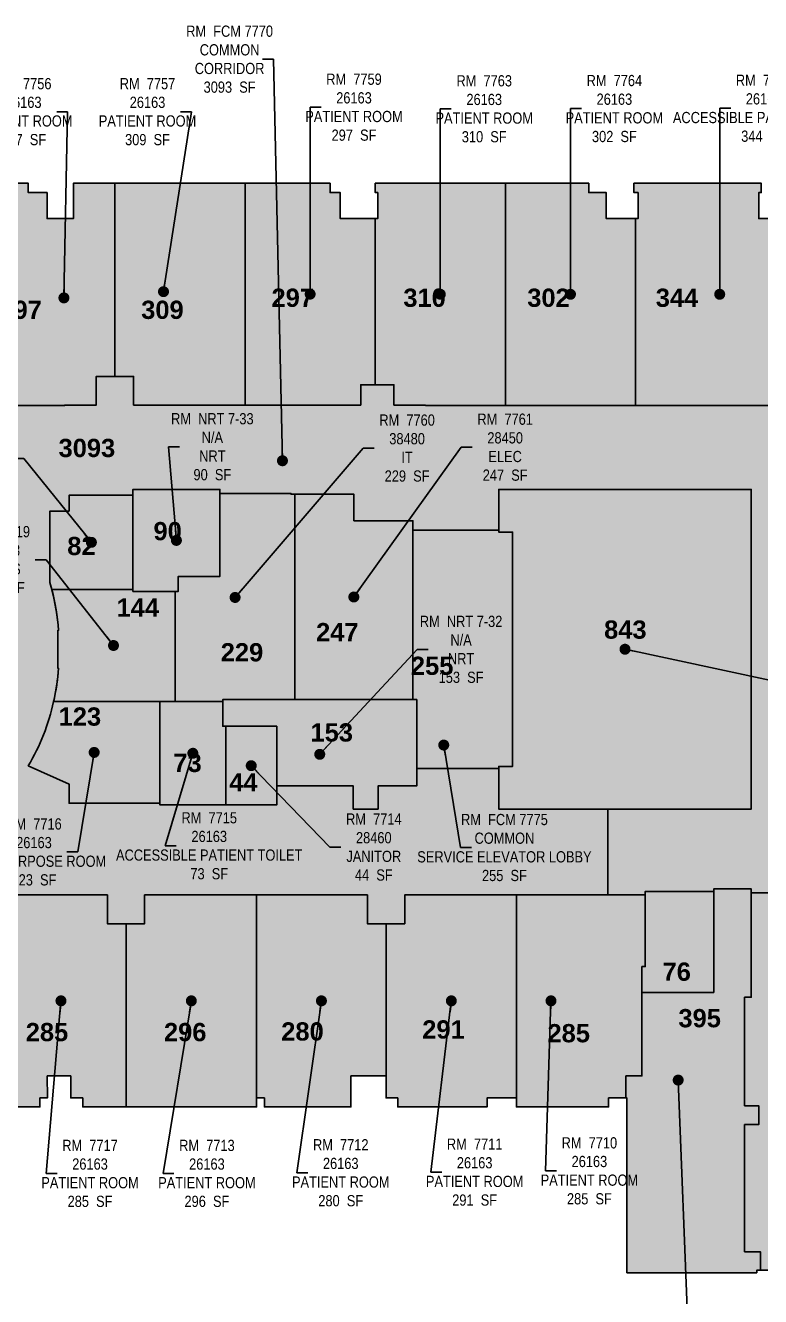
# Model space of a CAD drawing. Header units: inches. Extents: x -298 to 3431, y 1871 to 4448.
# Drawn here: x 1088 to 2009, y 2857 to 4448 of the extents above; entities that cross this region are included whole.
import ezdxf

# ---------------------------------------------------------------- set-up
doc = ezdxf.new("R2010")
doc.units = ezdxf.units.IN
doc.header["$LTSCALE"] = 96
doc.header["$MEASUREMENT"] = 0
doc.layers.get('Defpoints').update_dxf_attribs({"color": 31})
for name, color, linetype in [('0-LABEL', 3, 'Continuous'), ('1-NRT', 200, 'Continuous'), ('1-NRT-PTN', 253, 'Continuous'), ('3-FCM', 190, 'Continuous'), ('3-FCM-PTN', 9, 'Continuous'), ('4-OCC', 6, 'Continuous'), ('4-OCC-PTN', 95, 'Continuous')]:
    doc.layers.add(name, color=color, linetype=linetype)
doc.layers.add('AE-109$0$A-WALL-PATT', color=2, linetype='Continuous', lineweight=9)
doc.styles.add('AE-101i$0$Arial_B', font='arialbd.ttf', dxfattribs={"height": 9.132806})
doc.styles.add('ArialN', font='ARIALN.TTF')
doc.dimstyles.new('AB-220', dxfattribs={"dimscale": 220, "dimtxt": 0.070312, "dimasz": 0.0625, "dimexe": 0.0625, "dimexo": 0.125, "dimgap": 0.1875, "dimtad": 0, "dimdec": 4, "dimrnd": 0.0625, "dimzin": 0, "dimdsep": 46, "dimlunit": 4, "dimtxsty": 'ArialN', "dimblk": 'ARCHTICK', "dimcen": 0.0625, "dimclrd": 256, "dimclre": 256, "dimclrt": 256, "dimadec": 0, "dimazin": 0, "dimtfac": 1, "dimtdec": 4, "dimtofl": 0, "dimtmove": 2, "dimatfit": 3, "dimldrblk": 'DOT', "dimfxl": 0, "dimfrac": 2, "dimtolj": 1, "dimtzin": 0, "dimlwd": -1, "dimlwe": -1, "dimarcsym": 0})
pattern_1 = [(0, (0, 0), (0, 0.48), [18, -9])]
pattern_2 = [(0, (0, 0), (30.72, 7.68), [1.267, -21.773, 1.267, -21.773, -122.88]), (0, (0, 0), (30.72, 7.68), [-46.08, 1.267, -44.813, 1.267, -21.773, -53.76]), (0, (0, 0), (30.72, 7.68), [-115.2, 1.267, -14.093, 1.267, -37.133]), (120, (11.52, 3.84), (-22.011075, 22.7643), [1.267, -21.773, 1.267, -21.773, -122.88]), (120, (11.52, 3.84), (-22.011075, 22.7643), [-46.08, 1.267, -44.813, 1.267, -21.773, -53.76]), (120, (11.52, 3.84), (-22.011075, 22.7643), [-115.2, 1.267, -14.093, 1.267, -37.133]), (240, (15.36, 19.2), (-8.708925, -30.4443), [1.267, -21.773, 1.267, -21.773, -122.88]), (240, (15.36, 19.2), (-8.708925, -30.4443), [-46.08, 1.267, -44.813, 1.267, -21.773, -53.76]), (240, (15.36, 19.2), (-8.708925, -30.4443), [-115.2, 1.267, -14.093, 1.267, -37.133])]

# ---------------------------------------------------------------- blocks, each defined once
blk = doc.blocks.new('_ArchTick')
at = {"color": 0, "linetype": 'ByBlock', "const_width": 0.15}
blk.add_lwpolyline([(-0.5, -0.5), (0.5, 0.5)], dxfattribs=at)
blk = doc.blocks.new('_Dot')
at = {"lineweight": -2}
blk.add_line((-0.5, 0), (-1, 0), dxfattribs=at)
at = {"const_width": 0.5}
blk.add_lwpolyline([(-0.25, 0, 1), (0.25, 0, 1)], format="xyb", close=True, dxfattribs=at)

msp = doc.modelspace()

# ---------------------------------------------------------------- hatches: boundary and pattern name
at = {"layer": '1-NRT-PTN'}
h = msp.add_hatch(color=256, dxfattribs=at)
h.dxf.hatch_style = 1
h.paths.add_polyline_path([(1279.8, 3739.5), (1223.1, 3739.5), (1223.1, 3867.1), (1332.1, 3867.1), (1332.1, 3758.3), (1279.8, 3758.3)])
h = msp.add_hatch(color=256, dxfattribs=at)
h.dxf.hatch_style = 1
h.paths.add_polyline_path([(1997.6, 3867.1), (1997.6, 3467.1), (1681.2, 3467.1), (1681.2, 3520.5), (1698.6, 3520.5), (1698.6, 3813.7), (1681.2, 3813.7), (1681.2, 3867.1)])
h = msp.add_hatch(color=256, dxfattribs=at)
h.dxf.hatch_style = 1
h.paths.add_polyline_path([(1578.6, 3604.1), (1578.6, 3496.1), (1530.1, 3496.1), (1530.1, 3467.1), (1499.1, 3467.1), (1499.1, 3496.1), (1403.3, 3496.1), (1403.3, 3570.7), (1335.6, 3570.7), (1335.6, 3604.1)])
h = msp.add_hatch(color=256, dxfattribs=at)
h.dxf.hatch_style = 1
h.paths.add_polyline_path([(1997.6, 3367.1), (1997.6, 3231.6), (1989.2, 3231.6), (1989.2, 3095.8), (2006.8, 3095.8), (2006.8, 3072.3), (1989.2, 3072.3), (1989.2, 2913), (2009, 2913), (2009, 2890), (2004.3, 2890), (2004.3, 2886.8), (1841.8, 2886.8), (1841.8, 3105.7), (1840.5, 3105.7), (1840.5, 3133.2), (1860.5, 3133.2), (1860.5, 3237.7), (1950.6, 3237.7), (1950.6, 3367.1)])
at = {"layer": '3-FCM-PTN'}
h = msp.add_hatch(color=256, dxfattribs=at)
h.dxf.hatch_style = 1
edge = h.paths.add_edge_path()
edge.add_arc((865.4, 3662.1), 265.3, 346.8175, 355.9138)
edge.add_line((1130, 3643.2), (1130, 3643.2))
edge.add_line((1130, 3643.2), (1129.1, 3643.3))
edge.add_line((1129.1, 3643.3), (1129.1, 3690.8))
edge.add_line((1129.1, 3690.8), (1130, 3690.9))
edge.add_arc((844.3, 3669.4), 286.5, 4.3007, 15.1537)
edge.add_arc((830.6, 3667.1), 300.4, 14.9027, 16.1646)
edge.add_line((1119.1, 3750.7), (1119.1, 3840))
edge.add_line((1119.1, 3840), (1143.2, 3840))
edge.add_line((1143.2, 3840), (1143.2, 3859.8))
edge.add_line((1143.2, 3859.8), (1223.1, 3859.8))
edge.add_line((1223.1, 3859.8), (1223.1, 3867.1))
edge.add_line((1223.1, 3867.1), (1332.1, 3867.1))
edge.add_line((1332.1, 3867.1), (1332.1, 3862.2))
edge.add_line((1332.1, 3862.2), (1421.3, 3862.2))
edge.add_line((1421.3, 3862.2), (1421.3, 3861))
edge.add_line((1421.3, 3861), (1499.8, 3861))
edge.add_line((1499.8, 3861), (1499.8, 3828))
edge.add_line((1499.8, 3828), (1573.7, 3828))
edge.add_line((1573.7, 3828), (1573.7, 3816.1))
edge.add_line((1573.7, 3816.1), (1681.2, 3816.1))
edge.add_line((1681.2, 3816.1), (1681.2, 3867.1))
edge.add_line((1681.2, 3867.1), (1997.6, 3867.1))
edge.add_line((1997.6, 3867.1), (1997.6, 3467.1))
edge.add_line((1997.6, 3467.1), (1817.8, 3467.1))
edge.add_line((1817.8, 3467.1), (1817.8, 3359.6))
edge.add_line((1817.8, 3359.6), (1864.8, 3359.6))
edge.add_line((1864.8, 3359.6), (1864.8, 3364))
edge.add_line((1864.8, 3364), (1950.6, 3364))
edge.add_line((1950.6, 3364), (1950.6, 3367.1))
edge.add_line((1950.6, 3367.1), (1997.6, 3367.1))
edge.add_line((1997.6, 3367.1), (1997.6, 3362.2))
edge.add_line((1997.6, 3362.2), (2129.7, 3362.2))
edge.add_line((2129.7, 3362.2), (2129.7, 3466.8))
edge.add_line((2129.7, 3466.8), (2105.3, 3466.8))
edge.add_line((2105.3, 3466.8), (2105.3, 3502.2))
edge.add_line((2105.3, 3502.2), (2129.7, 3502.2))
edge.add_line((2129.7, 3502.2), (2129.7, 3737.8))
edge.add_line((2129.7, 3737.8), (2102.8, 3737.8))
edge.add_line((2102.8, 3737.8), (2102.8, 3792.6))
edge.add_line((2102.8, 3792.6), (2106.6, 3792.6))
edge.add_line((2106.6, 3792.6), (2106.6, 3876.6))
edge.add_line((2106.6, 3876.6), (2282.5, 3876.6))
edge.add_line((2282.5, 3876.6), (2282.5, 3965.1))
edge.add_line((2282.5, 3965.1), (2254.6, 3965.1))
edge.add_line((2254.6, 3965.1), (2254.6, 3972.3))
edge.add_line((2254.6, 3972.3), (2107.7, 3972.3))
edge.add_line((2107.7, 3972.3), (2107.7, 4007))
edge.add_line((2107.7, 4007), (2035.2, 4007))
edge.add_line((2035.2, 4007), (2035.2, 3972.3))
edge.add_line((2035.2, 3972.3), (1626.2, 3972.3))
edge.add_line((1626.2, 3972.3), (1589.5, 3972.3))
edge.add_line((1589.5, 3972.3), (1589.5, 3972.6))
edge.add_line((1589.5, 3972.6), (1550, 3972.6))
edge.add_line((1550, 3972.6), (1550, 3998.1))
edge.add_line((1550, 3998.1), (1508.5, 3998.1))
edge.add_line((1508.5, 3998.1), (1508.5, 3972.6))
edge.add_line((1508.5, 3972.6), (1299.3, 3972.6))
edge.add_line((1299.3, 3972.6), (1224, 3972.6))
edge.add_line((1224, 3972.6), (1224, 4008.6))
edge.add_line((1224, 4008.6), (1177.3, 4008.6))
edge.add_line((1177.3, 4008.6), (1177.3, 3972.6))
edge.add_line((1177.3, 3972.6), (1137.8, 3972.6))
edge.add_line((1137.8, 3972.6), (1137.8, 3972.3))
edge.add_line((1137.8, 3972.3), (937.5, 3972.3))
edge.add_line((937.5, 3972.3), (937.5, 3972.6))
edge.add_line((937.5, 3972.6), (828.5, 3972.6))
edge.add_line((828.5, 3972.6), (796, 3966.8))
edge.add_line((796, 3966.8), (794.2, 3966.5))
edge.add_line((794.2, 3966.5), (794.4, 3965.4))
edge.add_line((794.4, 3965.4), (790.4, 3964.6))
edge.add_line((790.4, 3964.6), (739.9, 3954.5))
edge.add_line((739.9, 3954.5), (737, 3953.9))
edge.add_line((737, 3953.9), (734, 3953.2))
edge.add_line((734, 3953.2), (731, 3952.4))
edge.add_line((731, 3952.4), (727.7, 3951.4))
edge.add_line((727.7, 3951.4), (678.8, 3936.8))
edge.add_line((678.8, 3936.8), (674.8, 3935.6))
edge.add_line((674.8, 3935.6), (674.4, 3936.8))
edge.add_line((674.4, 3936.8), (670.8, 3936))
edge.add_line((670.8, 3936), (663.8, 3932.6))
edge.add_arc((-3126.9, 11874.6), 8800.2, 295.37872, 295.5149, ccw=False)
edge.add_line((644.9, 3923.6), (639, 3920.8))
edge.add_arc((898.8, 3296.6), 676.1, 112.5939, 115.9887)
edge.add_line((602.5, 3904.3), (651.6, 3803.3))
edge.add_arc((811.9, 3474.7), 365.6, 115.62, 116.0015, ccw=False)
edge.add_arc((896.6, 3301.1), 558.7, 110.3623, 115.7517, ccw=False)
edge.add_line((702.2, 3824.9), (701.7, 3826.1))
edge.add_line((701.7, 3826.1), (705.4, 3827.3))
edge.add_line((705.4, 3827.3), (742.5, 3839.3))
edge.add_line((742.5, 3839.3), (746.2, 3840.5))
edge.add_line((746.2, 3840.5), (750.7, 3840.4))
edge.add_arc((909.1, 3250.8), 610.6, 100.7421, 105.0366, ccw=False)
edge.add_line((795.3, 3850.6), (793.7, 3857.7))
edge.add_arc((829.2, 3664.7), 196.1, 43.5973, 100.4107, ccw=False)
edge.add_arc((829.3, 3664.9), 196, 28.9694, 43.591, ccw=False)
edge.add_arc((802.6, 3647.9), 227.6, 13.066, 29.4666, ccw=False)
edge.add_line((1024.3, 3699.3), (1026.9, 3666))
edge.add_line((1026.9, 3666), (1023.9, 3632.8))
edge.add_line((1023.9, 3632.8), (1015.3, 3600.5))
edge.add_line((1015.3, 3600.5), (1001.4, 3570.2))
edge.add_line((1001.4, 3570.2), (982.5, 3542.7))
edge.add_line((982.5, 3542.7), (959.3, 3518.8))
edge.add_line((959.3, 3518.8), (932.3, 3499.1))
edge.add_line((932.3, 3499.1), (902.4, 3484.3))
edge.add_line((902.4, 3484.3), (870, 3474.6))
edge.add_line((870, 3474.6), (870, 3477.8))
edge.add_line((870, 3477.8), (866.3, 3477.8))
edge.add_line((866.3, 3477.8), (866.3, 3359.8))
edge.add_line((866.3, 3359.8), (880.1, 3359.8))
edge.add_line((880.1, 3359.8), (880.1, 3353.2))
edge.add_line((880.1, 3353.2), (920.5, 3353.2))
edge.add_line((920.5, 3353.2), (920.5, 3359.8))
edge.add_line((920.5, 3359.8), (1156.2, 3359.8))
edge.add_line((1156.2, 3359.8), (1156.2, 3359.6))
edge.add_line((1156.2, 3359.6), (1191.2, 3359.6))
edge.add_line((1191.2, 3359.6), (1191.2, 3323.6))
edge.add_line((1191.2, 3323.6), (1237.8, 3323.6))
edge.add_line((1237.8, 3323.6), (1237.8, 3359.6))
edge.add_line((1237.8, 3359.6), (1277.3, 3359.6))
edge.add_line((1277.3, 3359.6), (1277.3, 3359.8))
edge.add_line((1277.3, 3359.8), (1477.4, 3359.8))
edge.add_line((1477.4, 3359.8), (1477.4, 3359.6))
edge.add_line((1477.4, 3359.6), (1516.9, 3359.6))
edge.add_line((1516.9, 3359.6), (1516.9, 3323.6))
edge.add_line((1516.9, 3323.6), (1563.5, 3323.6))
edge.add_line((1563.5, 3323.6), (1563.5, 3359.6))
edge.add_line((1563.5, 3359.6), (1603, 3359.6))
edge.add_line((1603, 3359.6), (1603, 3359.8))
edge.add_line((1603, 3359.8), (1817.8, 3359.6))
edge.add_line((1817.8, 3359.6), (1817.8, 3467.1))
edge.add_line((1817.8, 3467.1), (1681.2, 3467.1))
edge.add_line((1681.2, 3467.1), (1681.2, 3518))
edge.add_line((1681.2, 3518), (1578.6, 3518))
edge.add_line((1578.6, 3518), (1578.6, 3496.1))
edge.add_line((1578.6, 3496.1), (1530.1, 3496.1))
edge.add_line((1530.1, 3496.1), (1530.1, 3467.1))
edge.add_line((1530.1, 3467.1), (1499.1, 3467.1))
edge.add_line((1499.1, 3467.1), (1499.1, 3496.1))
edge.add_line((1499.1, 3496.1), (1403.3, 3496.1))
edge.add_line((1403.3, 3496.1), (1403.3, 3472.2))
edge.add_line((1403.3, 3472.2), (1339.3, 3472.2))
edge.add_line((1339.3, 3472.2), (1335.6, 3472.2))
edge.add_line((1335.6, 3472.2), (1257, 3472.2))
edge.add_line((1257, 3472.2), (1257, 3474.3))
edge.add_line((1257, 3474.3), (1143.1, 3474.3))
edge.add_line((1143.1, 3474.3), (1143.1, 3498.3))
edge.add_line((1143.1, 3498.3), (1092.1, 3521.2))
edge.add_arc((866.8, 3656.1), 262.6, 329.082, 348.0237)
h = msp.add_hatch(color=256, dxfattribs=at)
h.dxf.hatch_style = 1
h.paths.add_polyline_path([(1681.2, 3816.1), (1573.7, 3816.1), (1573.7, 3604.1), (1578.6, 3604.1), (1578.6, 3518), (1681.2, 3518), (1681.2, 3520.5), (1698.6, 3520.5), (1698.6, 3813.7), (1681.2, 3813.7)])
h = msp.add_hatch(color=256, dxfattribs=at)
h.dxf.hatch_style = 1
h.paths.add_polyline_path([(1950.6, 3364), (1950.6, 3237.7), (1860.5, 3237.7), (1860.5, 3270), (1864.8, 3270), (1864.8, 3364)])
at = {"layer": '4-OCC-PTN'}
h = msp.add_hatch(color=36, dxfattribs=at)
h.dxf.hatch_style = 1
h.paths.add_polyline_path([(1190.8, 4008.6), (1177.3, 4008.6), (1177.3, 3972.6), (1137.8, 3972.6), (1137.8, 3972.3), (1037.6, 3972.3), (1037.6, 4250.3), (1040.6, 4250.3), (1092.1, 4250.3), (1092.1, 4238.6), (1115.7, 4238.6), (1115.7, 4206), (1148.6, 4206), (1148.6, 4250.3), (1200.6, 4250.3), (1200.6, 4067.3), (1200.6, 4008.6)])
h = msp.add_hatch(color=36, dxfattribs=at)
h.dxf.hatch_style = 1
h.paths.add_polyline_path([(1363.6, 3972.6), (1224, 3972.6), (1224, 4008.6), (1210.5, 4008.6), (1200.6, 4008.6), (1200.6, 4067.3), (1200.6, 4250.3), (1363.6, 4250.3)])
h = msp.add_hatch(color=36, dxfattribs=at)
h.dxf.hatch_style = 1
h.paths.add_polyline_path([(1526.6, 3998.1), (1508.5, 3998.1), (1508.5, 3972.6), (1363.6, 3972.6), (1363.6, 4250.3), (1470.1, 4250.3), (1470.1, 4238.6), (1482.7, 4238.6), (1482.7, 4206), (1526.6, 4206)])
h = msp.add_hatch(color=36, dxfattribs=at)
h.dxf.hatch_style = 1
h.paths.add_polyline_path([(1689.6, 4250.3), (1689.6, 3972.3), (1589.5, 3972.3), (1589.5, 3972.6), (1550, 3972.6), (1550, 3998.1), (1526.6, 3998.1), (1526.6, 4206), (1529.7, 4206), (1529.7, 4238.5), (1526.6, 4238.5), (1526.6, 4250.3)])
h = msp.add_hatch(color=36, dxfattribs=at)
h.dxf.hatch_style = 1
h.paths.add_polyline_path([(1852.6, 3972.3), (1689.6, 3972.3), (1689.6, 4250.3), (1794.1, 4250.3), (1794.1, 4238.6), (1816, 4238.6), (1816, 4206), (1852.6, 4206)])
h = msp.add_hatch(color=36, dxfattribs=at)
h.dxf.hatch_style = 1
h.paths.add_polyline_path([(2035.8, 4206), (2035.8, 4007), (2035.2, 4007), (2035.2, 3972.3), (1855.7, 3972.3), (1852.6, 3972.3), (1852.6, 4206), (1855.7, 4206), (1855.7, 4238.5), (1850.6, 4238.5), (1850.6, 4250.3), (2010.1, 4250.3), (2010.1, 4238.5), (2007, 4238.5), (2007, 4206)])
h = msp.add_hatch(color=36, dxfattribs=at)
h.dxf.hatch_style = 1
h.paths.add_polyline_path([(1223.1, 3859.8), (1223.1, 3741.9), (1121.5, 3741.9), (1119.1, 3750.7), (1119.1, 3840), (1143.2, 3840), (1143.2, 3859.8)])
h = msp.add_hatch(color=91, dxfattribs=at)
h.dxf.hatch_style = 1
h.paths.add_polyline_path([(1332.1, 3862.2), (1421.3, 3862.2), (1421.3, 3861), (1426, 3861), (1426, 3604.1), (1408.6, 3604.1), (1335.6, 3604.1), (1335.6, 3601.6), (1276.2, 3601.6), (1276.2, 3739.5), (1279.8, 3739.5), (1279.8, 3758.3), (1332.1, 3758.3)])
h = msp.add_hatch(color=55, dxfattribs=at)
h.dxf.hatch_style = 1
h.paths.add_polyline_path([(1573.7, 3828), (1573.7, 3604.1), (1426, 3604.1), (1426, 3861), (1499.8, 3861), (1499.8, 3828)])
h = msp.add_hatch(color=36, dxfattribs=at)
h.dxf.hatch_style = 1
edge = h.paths.add_edge_path()
edge.add_line((1130, 3643.2), (1129.1, 3643.3))
edge.add_line((1129.1, 3643.3), (1129.1, 3690.8))
edge.add_line((1129.1, 3690.8), (1130, 3690.9))
edge.add_arc((830.6, 3667.1), 300.4, 4.5518, 14.4221)
edge.add_line((1121.5, 3741.9), (1223.1, 3741.9))
edge.add_line((1223.1, 3741.9), (1223.1, 3739.5))
edge.add_line((1223.1, 3739.5), (1276.2, 3739.5))
edge.add_line((1276.2, 3739.5), (1276.2, 3601.6))
edge.add_line((1276.2, 3601.6), (1123.7, 3601.6))
edge.add_line((1123.7, 3601.6), (1124.3, 3604.1))
edge.add_arc((830.6, 3667.1), 300.4, 347.8928, 355.4485)
h = msp.add_hatch(color=36, dxfattribs=at)
h.dxf.hatch_style = 1
edge = h.paths.add_edge_path()
edge.add_line((1123.7, 3601.6), (1257, 3601.6))
edge.add_line((1257, 3601.6), (1257, 3474.3))
edge.add_line((1257, 3474.3), (1143.1, 3474.3))
edge.add_line((1143.1, 3474.3), (1143.1, 3498.3))
edge.add_line((1143.1, 3498.3), (1092.1, 3521.2))
edge.add_arc((866.8, 3656.1), 262.6, 329.082, 348.0237)
h = msp.add_hatch(color=36, dxfattribs=at)
h.dxf.hatch_style = 1
h.paths.add_polyline_path([(1339.3, 3570.7), (1339.3, 3472.2), (1257, 3472.2), (1257, 3601.6), (1335.6, 3601.6), (1335.6, 3570.7)])
h = msp.add_hatch(color=201, dxfattribs=at)
h.dxf.hatch_style = 1
h.paths.add_polyline_path([(1403.3, 3570.7), (1403.3, 3472.2), (1339.3, 3472.2), (1339.3, 3570.7)])
h = msp.add_hatch(color=36, dxfattribs=at)
h.dxf.hatch_style = 1
h.paths.add_polyline_path([(1191.2, 3359.6), (1191.2, 3323.6), (1214.5, 3323.6), (1214.5, 3094.3), (1160.2, 3094.3), (1160.2, 3105.7), (1145.2, 3105.7), (1145.2, 3133.2), (1115.9, 3133.2), (1116, 3105.7), (1106.7, 3105.7), (1106.7, 3094.3), (1051.5, 3094.3), (1051.5, 3359.8), (1156.2, 3359.8), (1156.2, 3359.6)])
h = msp.add_hatch(color=36, dxfattribs=at)
h.dxf.hatch_style = 1
h.paths.add_polyline_path([(1378.1, 3359.8), (1378.1, 3094.3), (1214.5, 3094.3), (1214.5, 3323.6), (1237.8, 3323.6), (1237.8, 3359.6), (1277.3, 3359.6), (1277.3, 3359.8), (1314.1, 3359.8)])
h = msp.add_hatch(color=36, dxfattribs=at)
h.dxf.hatch_style = 1
h.paths.add_polyline_path([(1516.9, 3359.6), (1516.9, 3323.6), (1540.2, 3323.6), (1540.2, 3133.2), (1496.2, 3133.2), (1496.2, 3094.3), (1387.9, 3094.3), (1387.9, 3105.7), (1378.1, 3105.7), (1378.1, 3359.8), (1477.4, 3359.8), (1477.4, 3359.6)])
h = msp.add_hatch(color=36, dxfattribs=at)
h.dxf.hatch_style = 1
h.paths.add_polyline_path([(1703.5, 3359.8), (1703.5, 3105.7), (1666.7, 3105.7), (1666.7, 3094.3), (1554.7, 3094.3), (1554.7, 3105.7), (1540.2, 3105.7), (1540.2, 3323.6), (1563.5, 3323.6), (1563.5, 3359.6), (1603, 3359.6), (1603, 3359.8), (1639.8, 3359.8)])
h = msp.add_hatch(color=36, dxfattribs=at)
h.dxf.hatch_style = 1
h.paths.add_polyline_path([(1864.8, 3359.6), (1864.8, 3270), (1860.5, 3270), (1860.5, 3133.2), (1840.5, 3133.2), (1840.5, 3105.7), (1818.8, 3105.7), (1818.8, 3094.3), (1703.5, 3094.3), (1703.5, 3359.8), (1767, 3359.8), (1767, 3359.6), (1808.2, 3359.6)])
h = msp.add_hatch(color=36, dxfattribs=at)
h.dxf.hatch_style = 1
h.paths.add_polyline_path([(2129.7, 3362.2), (2129.7, 3341.1), (2105.3, 3341.1), (2105.3, 3313.1), (2129.7, 3313.1), (2129.7, 3098.1), (2105.3, 3098.1), (2105.3, 3070.1), (2129.7, 3070.1), (2129.7, 2911.3), (2105.3, 2911.3), (2105.3, 2890), (2009, 2890), (2009, 2913), (1989.2, 2913), (1989.2, 3072.3), (2006.8, 3072.3), (2006.8, 3095.8), (1989.2, 3095.8), (1989.2, 3231.6), (1997.6, 3231.6), (1997.6, 3362.2)])
at = {"layer": 'AE-109$0$A-WALL-PATT', "lineweight": 9}
h = msp.add_hatch(dxfattribs=at)
h.set_pattern_fill('FP_1', color=256, style=0, pattern_type=2)
h.set_pattern_definition(pattern_2)
h.paths.add_polyline_path([(1203.1, 4063.1), (1203.7, 4063.1), (1203.7, 4087.6), (1203.1, 4087.6), (1203.1, 4066.3)], flags=0)
h.paths.add_polyline_path([(1203.6, 4107), (1203.7, 4107), (1203.7, 4162.7), (1203.1, 4162.7), (1203.1, 4107)], flags=0)
h.paths.add_polyline_path([(1203.1, 4182.1), (1203.7, 4182.1), (1203.7, 4238.5), (1203.1, 4238.5), (1203.1, 4183.7)], flags=0)
h = msp.add_hatch(dxfattribs=at)
h.set_pattern_fill('FP_9', color=234, style=0, pattern_type=2)
h.set_pattern_definition(pattern_1)
h.paths.add_polyline_path([(1191.2, 3359.6), (1191.5, 3359.6), (1191.5, 3359.8), (1156.3, 3359.8), (1156.3, 3359.6), (1176.3, 3359.6)], flags=0)
h = msp.add_hatch(dxfattribs=at)
h.set_pattern_fill('FP_9', color=234, style=0, pattern_type=2)
h.set_pattern_definition(pattern_1)
h.paths.add_polyline_path([(1272.7, 3359.6), (1272.9, 3359.6), (1272.9, 3359.8), (1237.6, 3359.8), (1237.6, 3359.6), (1263, 3359.6)], flags=0)
h = msp.add_hatch(dxfattribs=at)
h.set_pattern_fill('FP_9', color=234, style=0, pattern_type=2)
h.set_pattern_definition(pattern_1)
h.paths.add_polyline_path([(1517.5, 3359.6), (1517.5, 3359.8), (1482.3, 3359.8), (1482.3, 3359.6), (1517.2, 3359.6)], flags=0)
h = msp.add_hatch(dxfattribs=at)
h.set_pattern_fill('FP_9', color=234, style=0, pattern_type=2)
h.set_pattern_definition(pattern_1)
h.paths.add_polyline_path([(1598.9, 3359.6), (1598.9, 3359.8), (1563.6, 3359.8), (1563.6, 3359.6), (1598.8, 3359.6)], flags=0)
h = msp.add_hatch(dxfattribs=at)
h.set_pattern_fill('FP_9', color=234, style=0, pattern_type=2)
h.set_pattern_definition(pattern_1)
h.paths.add_polyline_path([(1808.2, 3359.6), (1814.2, 3359.6), (1814.2, 3359.8), (1808.2, 3359.8)], flags=0)
h = msp.add_hatch(dxfattribs=at)
h.set_pattern_fill('FP_9', color=234, style=0, pattern_type=2)
h.set_pattern_definition(pattern_1)
h.paths.add_polyline_path([(1821.5, 3359.6), (1843.2, 3359.6), (1843.2, 3359.8), (1821.5, 3359.8)], flags=0)
h = msp.add_hatch(dxfattribs=at)
h.set_pattern_fill('FP_9', color=234, style=0, pattern_type=2)
h.set_pattern_definition(pattern_1)
h.paths.add_polyline_path([(1219.9, 3323.6), (1219.9, 3323.8), (1209.1, 3323.8), (1209.1, 3323.6), (1214.8, 3323.6)], flags=0)
h.paths.add_polyline_path([(1224.4, 3323.6), (1237.8, 3323.6), (1237.8, 3323.8), (1224.4, 3323.8)], flags=0)
h.paths.add_polyline_path([(1204.6, 3323.6), (1204.6, 3323.8), (1191.5, 3323.8), (1191.5, 3323.6), (1196.3, 3323.6)], flags=0)
h = msp.add_hatch(dxfattribs=at)
h.set_pattern_fill('FP_9', color=234, style=0, pattern_type=2)
h.set_pattern_definition(pattern_1)
h.paths.add_polyline_path([(1550.4, 3323.6), (1563.8, 3323.6), (1563.8, 3323.8), (1550.4, 3323.8)], flags=0)
h.paths.add_polyline_path([(1535.1, 3323.6), (1545.9, 3323.6), (1545.9, 3323.8), (1535.1, 3323.8)], flags=0)
h.paths.add_polyline_path([(1522.3, 3323.6), (1530.6, 3323.6), (1530.6, 3323.8), (1517.5, 3323.8), (1517.5, 3323.6)], flags=0)
h = msp.add_hatch(dxfattribs=at)
h.set_pattern_fill('FP_1', color=256, style=0, pattern_type=2)
h.set_pattern_definition(pattern_2)
h.paths.add_polyline_path([(1860.5, 3133.2), (1861.1, 3133.2), (1861.1, 3150.1), (1860.5, 3150.1), (1860.5, 3145.5)], flags=0)
h.paths.add_polyline_path([(1861.1, 3169.5), (1861.1, 3225.2), (1860.5, 3225.2), (1860.5, 3169.5), (1860.8, 3169.5)], flags=0)
h.paths.add_polyline_path([(1861.1, 3244.6), (1861.1, 3264.8), (1860.5, 3264.8), (1860.5, 3244.6), (1860.8, 3244.6)], flags=0)

# ---------------------------------------------------------------- linework, layer by layer
at = {"layer": '1-NRT'}
msp.add_lwpolyline([(1279.8, 3739.5), (1223.1, 3739.5), (1223.1, 3867.1), (1332.1, 3867.1), (1332.1, 3758.3), (1279.8, 3758.3), (1279.8, 3739.5)], dxfattribs=at)
for points in [[(1997.6, 3867.1), (1997.6, 3467.1), (1681.2, 3467.1), (1681.2, 3520.5), (1698.6, 3520.5), (1698.6, 3813.7), (1681.2, 3813.7), (1681.2, 3867.1)], [(1578.6, 3604.1), (1578.6, 3496.1), (1530.1, 3496.1), (1530.1, 3467.1), (1499.1, 3467.1), (1499.1, 3496.1), (1403.3, 3496.1), (1403.3, 3570.7), (1335.6, 3570.7), (1335.6, 3604.1)], [(1997.6, 3367.1), (1997.6, 3231.6), (1989.2, 3231.6), (1989.2, 3095.8), (2006.8, 3095.8), (2006.8, 3072.3), (1989.2, 3072.3), (1989.2, 2913), (2009, 2913), (2009, 2890), (2004.3, 2890), (2004.3, 2886.8), (1841.8, 2886.8), (1841.8, 3105.7), (1840.5, 3105.7), (1840.5, 3133.2), (1860.5, 3133.2), (1860.5, 3237.7), (1950.6, 3237.7), (1950.6, 3367.1)]]:
    msp.add_lwpolyline(points, close=True, dxfattribs=at)
at = {"layer": '3-FCM'}
msp.add_lwpolyline([(2035.2, 3972.3), (1626.2, 3972.3), (1589.5, 3972.3), (1589.5, 3972.6), (1550, 3972.6), (1550, 3998.1), (1508.5, 3998.1), (1508.5, 3972.6), (1299.3, 3972.6), (1224, 3972.6), (1224, 4008.6), (1177.3, 4008.6), (1177.3, 3972.6), (1137.8, 3972.6), (1137.8, 3972.3), (937.5, 3972.3)], dxfattribs=at)
msp.add_lwpolyline([(920.5, 3359.8), (1156.2, 3359.8), (1156.2, 3359.6), (1191.2, 3359.6), (1191.2, 3323.6), (1237.8, 3323.6), (1237.8, 3359.6), (1277.3, 3359.6), (1277.3, 3359.8), (1477.4, 3359.8), (1477.4, 3359.6), (1516.9, 3359.6), (1516.9, 3323.6), (1563.5, 3323.6), (1563.5, 3359.6), (1603, 3359.6), (1603, 3359.8), (1817.8, 3359.6), (1817.8, 3467.1), (1681.2, 3467.1), (1681.2, 3518), (1578.6, 3518), (1578.6, 3496.1), (1530.1, 3496.1), (1530.1, 3467.1), (1499.1, 3467.1), (1499.1, 3496.1), (1403.3, 3496.1), (1403.3, 3472.2), (1339.3, 3472.2), (1335.6, 3472.2), (1257, 3472.2), (1257, 3474.3), (1143.1, 3474.3), (1143.1, 3498.3), (1092.1, 3521.2, 0.082838), (1123.7, 3601.6, 0.039711), (1130, 3643.2), (1130, 3643.2), (1129.1, 3643.3), (1129.1, 3690.8), (1130, 3690.9, 0.047391), (1120.8, 3744.3, 0.005506), (1119.1, 3750.7), (1119.1, 3840), (1143.2, 3840), (1143.2, 3859.8), (1223.1, 3859.8), (1223.1, 3867.1), (1332.1, 3867.1), (1332.1, 3862.2), (1421.3, 3862.2), (1421.3, 3861), (1499.8, 3861), (1499.8, 3828), (1573.7, 3828), (1573.7, 3816.1), (1681.2, 3816.1), (1681.2, 3867.1), (1997.6, 3867.1), (1997.6, 3467.1), (1817.8, 3467.1), (1817.8, 3359.6), (1864.8, 3359.6), (1864.8, 3364), (1950.6, 3364), (1950.6, 3367.1), (1997.6, 3367.1), (1997.6, 3362.2), (2129.7, 3362.2)], format="xyb", dxfattribs=at)
for points in [[(1681.2, 3816.1), (1573.7, 3816.1), (1573.7, 3604.1), (1578.6, 3604.1), (1578.6, 3518), (1681.2, 3518), (1681.2, 3520.5), (1698.6, 3520.5), (1698.6, 3813.7), (1681.2, 3813.7)], [(1950.6, 3364), (1950.6, 3237.7), (1860.5, 3237.7), (1860.5, 3270), (1864.8, 3270), (1864.8, 3364)]]:
    msp.add_lwpolyline(points, close=True, dxfattribs=at)
at = {"layer": '4-OCC'}
msp.add_line((1375.1, 3359.8), (1381.2, 3359.8), dxfattribs=at)
for points in [[(1190.8, 4008.6), (1177.3, 4008.6), (1177.3, 3972.6), (1137.8, 3972.6), (1137.8, 3972.3), (1037.6, 3972.3), (1037.6, 4250.3), (1040.6, 4250.3), (1092.1, 4250.3), (1092.1, 4238.6), (1115.7, 4238.6), (1115.7, 4206), (1148.6, 4206), (1148.6, 4250.3), (1200.6, 4250.3), (1200.6, 4067.3), (1200.6, 4008.6)], [(1363.6, 3972.6), (1224, 3972.6), (1224, 4008.6), (1210.5, 4008.6), (1200.6, 4008.6), (1200.6, 4067.3), (1200.6, 4250.3), (1363.6, 4250.3)], [(1689.6, 4250.3), (1689.6, 3972.3), (1589.5, 3972.3), (1589.5, 3972.6), (1550, 3972.6), (1550, 3998.1), (1526.6, 3998.1), (1526.6, 4206), (1529.7, 4206), (1529.7, 4238.5), (1526.6, 4238.5), (1526.6, 4250.3)], [(1852.6, 3972.3), (1689.6, 3972.3), (1689.6, 4250.3), (1794.1, 4250.3), (1794.1, 4238.6), (1816, 4238.6), (1816, 4206), (1852.6, 4206)], [(2035.8, 4206), (2035.8, 4007), (2035.2, 4007), (2035.2, 3972.3), (1855.7, 3972.3), (1852.6, 3972.3), (1852.6, 4206), (1855.7, 4206), (1855.7, 4238.5), (1850.6, 4238.5), (1850.6, 4250.3), (2010.1, 4250.3), (2010.1, 4238.5), (2007, 4238.5), (2007, 4206)], [(1223.1, 3859.8), (1223.1, 3741.9), (1121.5, 3741.9), (1119.1, 3750.7), (1119.1, 3840), (1143.2, 3840), (1143.2, 3859.8)], [(1332.1, 3862.2), (1421.3, 3862.2), (1421.3, 3861), (1426, 3861), (1426, 3604.1), (1408.6, 3604.1), (1335.6, 3604.1), (1335.6, 3601.6), (1276.2, 3601.6), (1276.2, 3739.5), (1279.8, 3739.5), (1279.8, 3758.3), (1332.1, 3758.3)], [(1573.7, 3828), (1573.7, 3604.1), (1426, 3604.1), (1426, 3861), (1499.8, 3861), (1499.8, 3828)], [(1339.3, 3570.7), (1339.3, 3472.2), (1257, 3472.2), (1257, 3601.6), (1335.6, 3601.6), (1335.6, 3570.7), (1339.3, 3570.7)], [(1403.3, 3570.7), (1403.3, 3472.2), (1339.3, 3472.2), (1339.3, 3570.7)], [(1191.2, 3359.6), (1191.2, 3323.6), (1214.5, 3323.6), (1214.5, 3094.3), (1160.2, 3094.3), (1160.2, 3105.7), (1145.2, 3105.7), (1145.2, 3133.2), (1115.9, 3133.2), (1116, 3105.7), (1106.7, 3105.7), (1106.7, 3094.3), (1051.5, 3094.3), (1051.5, 3359.8), (1156.2, 3359.8), (1156.2, 3359.6), (1156.2, 3359.6)], [(1378.1, 3359.8), (1378.1, 3094.3), (1214.5, 3094.3), (1214.5, 3323.6), (1237.8, 3323.6), (1237.8, 3359.6), (1277.3, 3359.6), (1277.3, 3359.8), (1314.1, 3359.8)], [(1516.9, 3359.6), (1516.9, 3323.6), (1540.2, 3323.6), (1540.2, 3133.2), (1496.2, 3133.2), (1496.2, 3094.3), (1387.9, 3094.3), (1387.9, 3105.7), (1378.1, 3105.7), (1378.1, 3359.8), (1477.4, 3359.8), (1477.4, 3359.6)], [(1703.5, 3359.8), (1703.5, 3105.7), (1666.7, 3105.7), (1666.7, 3094.3), (1554.7, 3094.3), (1554.7, 3105.7), (1540.2, 3105.7), (1540.2, 3323.6), (1563.5, 3323.6), (1563.5, 3359.6), (1603, 3359.6), (1603, 3359.8), (1639.8, 3359.8)], [(1864.8, 3359.6), (1864.8, 3270), (1860.5, 3270), (1860.5, 3133.2), (1840.5, 3133.2), (1840.5, 3105.7), (1818.8, 3105.7), (1818.8, 3094.3), (1703.5, 3094.3), (1703.5, 3359.8), (1767, 3359.8), (1767, 3359.6), (1808.2, 3359.6)], [(2129.7, 3362.2), (2129.7, 3341.1), (2105.3, 3341.1), (2105.3, 3313.1), (2129.7, 3313.1), (2129.7, 3098.1), (2105.3, 3098.1), (2105.3, 3070.1), (2129.7, 3070.1), (2129.7, 2911.3), (2105.3, 2911.3), (2105.3, 2890), (2009, 2890), (2009, 2913), (1989.2, 2913), (1989.2, 3072.3), (2006.8, 3072.3), (2006.8, 3095.8), (1989.2, 3095.8), (1989.2, 3231.6), (1997.6, 3231.6), (1997.6, 3362.2)]]:
    msp.add_lwpolyline(points, close=True, dxfattribs=at)
msp.add_lwpolyline([(1526.6, 3998.1), (1508.5, 3998.1), (1508.5, 3972.6), (1363.6, 3972.6), (1363.6, 4250.3), (1470.1, 4250.3), (1470.1, 4238.6), (1482.7, 4238.6), (1482.7, 4206), (1526.6, 4206), (1526.6, 3998.1), (1526.6, 3998.1), (1526.6, 3998.1)], dxfattribs=at)
for points in [[(1130, 3643.2), (1129.1, 3643.3), (1129.1, 3690.8), (1130, 3690.9, 0.043094), (1121.5, 3741.9), (1223.1, 3741.9), (1223.1, 3739.5), (1276.2, 3739.5), (1276.2, 3601.6), (1123.7, 3601.6), (1124.3, 3604.1, 0.03298)], [(1123.7, 3601.6), (1257, 3601.6), (1257, 3474.3), (1143.1, 3474.3), (1143.1, 3498.3), (1092.1, 3521.2, 0.082838)]]:
    msp.add_lwpolyline(points, format="xyb", close=True, dxfattribs=at)

# ---------------------------------------------------------------- texts
at = {"layer": '0-LABEL', "char_height": 14, "attachment_point": 5, "style": 'ArialN'}
for s, insert in [('RM  FCM 7770\\PCOMMON\\PCORRIDOR\\P3093  SF', (1344.2, 4405.5)), ('RM  7756\\P26163\\PPATIENT ROOM\\P297  SF', (1086.4, 4339.8)), ('RM  7757\\P26163\\PPATIENT ROOM\\P309  SF', (1241.4, 4339.8)), ('RM  7759\\P26163\\PPATIENT ROOM\\P297  SF', (1500, 4345.4)), ('RM  7763\\P26163\\PPATIENT ROOM\\P310  SF', (1663.1, 4343.4)), ('RM  7764\\P26163\\PPATIENT ROOM\\P302  SF', (1826.1, 4343.7)), ('RM  7765\\P26163\\PACCESSIBLE PATIENT ROOM\\P344  SF', (2013, 4344.1)), ('RM  NRT 7-33\\PN/A\\PNRT\\P90  SF', (1322.6, 3920.5)), ('RM  7760\\P38480\\PIT\\P229  SF', (1566.5, 3918.8)), ('RM  7761\\P28450\\PELEC\\P247  SF', (1689.3, 3919.9)), ('RM  7719\\P26163\\PMEDS\\P144  SF', (1059.5, 3779.2)), ('RM  NRT 7-32\\PN/A\\PNRT\\P153  SF', (1634.1, 3666.9)), ('RM  7716\\P26163\\PMULTIPURPOSE ROOM\\P123  SF', (1099.2, 3413.4)), ('RM  7715\\P26163\\PACCESSIBLE PATIENT TOILET\\P73  SF', (1318.7, 3421.1)), ('RM  7714\\P28460\\PJANITOR\\P44  SF', (1524.8, 3419.5)), ('RM  FCM 7775\\PCOMMON\\PSERVICE ELEVATOR LOBBY\\P255  SF', (1688.4, 3418.9)), ('RM  7711\\P26163\\PPATIENT ROOM\\P291  SF', (1651.1, 3012.7)), ('RM  7710\\P26163\\PPATIENT ROOM\\P285  SF', (1794.8, 3014.3)), ('RM  7717\\P26163\\PPATIENT ROOM\\P285  SF', (1169.4, 3011.1)), ('RM  7713\\P26163\\PPATIENT ROOM\\P296  SF', (1315.8, 3011.1)), ('RM  7712\\P26163\\PPATIENT ROOM\\P280  SF', (1483.4, 3011.9))]:
    msp.add_mtext(s, dxfattribs=dict(at, insert=insert))
at = {"layer": 'Defpoints', "style": 'AE-101i$0$Arial_B'}
for s, p in [('297', (1396.7, 4095.6)), ('310', (1561.8, 4095.6)), ('302', (1717, 4095.6)), ('344', (1877.9, 4095.6)), ('297', (1055.9, 4080.5)), ('309', (1233.5, 4080.5)), ('3093', (1130, 3907.6)), ('90', (1248.9, 3803.5)), ('82', (1140.9, 3784.9)), ('144', (1202.7, 3707.8)), ('247', (1452.5, 3677.1)), ('843', (1813.2, 3680.3)), ('229', (1333.1, 3651.9)), ('255', (1571.3, 3635)), ('123', (1130.1, 3571.5)), ('153', (1445.5, 3551.6)), ('73', (1273.8, 3513.5)), ('44', (1343.8, 3489.1)), ('76', (1886.4, 3252.2)), ('395', (1906.3, 3194)), ('285', (1088.9, 3176.6)), ('296', (1262, 3176.6)), ('280', (1408.9, 3177.4)), ('291', (1585.5, 3179.9)), ('285', (1742.3, 3175.2))]:
    msp.add_text(s, height=22.83, dxfattribs=at).set_placement(p)

# ---------------------------------------------------------------- leaders
at = {"layer": '0-LABEL', "annotation_type": 0, "has_hookline": 1}
for points, hookline_direction, text_width in [([(1410.4, 3903), (1399.2, 4405.5), (1385.5, 4405.5)], 1, 106.7), ([(1445.1, 4111.5), (1445, 4345.4), (1458.8, 4345.4)], 0, 119.6), ([(1608.1, 4111.3), (1608.1, 4343.4), (1621.9, 4343.4)], 0, 119.6), ([(1771.1, 4111.3), (1771.1, 4343.7), (1784.9, 4343.7)], 0, 119.6), ([(1958, 4111.3), (1958, 4344.1), (1971.8, 4344.1)], 0, 226), ([(1136.7, 4106.8), (1141.4, 4339.8), (1127.7, 4339.8)], 1, 119.6), ([(1261.4, 4114.6), (1296.4, 4339.8), (1282.7, 4339.8)], 1, 119.6), ([(1351.1, 3731.9), (1511.5, 3918.8), (1525.3, 3918.8)], 0, 67.5), ([(1499.8, 3732.5), (1634.3, 3919.9), (1648, 3919.9)], 0, 65.3), ([(1171.1, 3800.9), (1086.6, 3905.9), (1072.8, 3905.9)], 1, 109.5), ([(1198.8, 3671.8), (1114.5, 3779.2), (1100.7, 3779.2)], 1, 67.6), ([(794.8, 3665.7), (958.2, 3491.5), (971.9, 3491.5)], 0, 95.7), ([(1839.4, 3667.1), (2020.4, 3628.6)], 0, 102.7), ([(1612.4, 3547.2), (1633.4, 3418.9), (1647.1, 3418.9)], 0, 217.5), ([(1174.6, 3538), (1154.2, 3413.4), (1140.5, 3413.4)], 1, 178.5), ([(1298.2, 3536.9), (1263.7, 3421.1), (1277.4, 3421.1)], 0, 233.2), ([(1371.3, 3521.4), (1469.8, 3419.5), (1483.6, 3419.5)], 0, 68), ([(890.8, 3286.9), (919.6, 3010.4), (933.4, 3010.4)], 0, 226), ([(1133, 3227.1), (1114.4, 3011.1), (1128.2, 3011.1)], 0, 119.6), ([(1296.3, 3227.1), (1260.8, 3011.1), (1274.5, 3011.1)], 0, 119.6), ([(1459.2, 3227.1), (1428.4, 3011.9), (1442.2, 3011.9)], 0, 119.6), ([(1621.9, 3227.1), (1596.1, 3012.7), (1609.8, 3012.7)], 0, 119.6), ([(1746.7, 3227.1), (1739.8, 3014.3), (1753.5, 3014.3)], 0, 119.6)]:
    msp.add_leader(points, dimstyle='AB-220', dxfattribs=dict(at, hookline_direction=hookline_direction, text_width=text_width))
at = {"layer": '0-LABEL', "annotation_type": 0, "has_hookline": 1, "hookline_direction": 0}
for points, text_width in [([(1277.6, 3803.3), (1267.6, 3920.5), (1281.3, 3920.5)], 101.4), ([(1457.1, 3535.6), (1579.1, 3666.9), (1592.9, 3666.9)], 101.3), ([(1906, 3127.9), (1920.1, 2766), (1933.8, 2766)], 105)]:
    msp.add_leader(points, dimstyle='AB-220', override={"dimfxl": 0.0625}, dxfattribs=dict(at, text_width=text_width))

doc.saveas('drawing.dxf')
